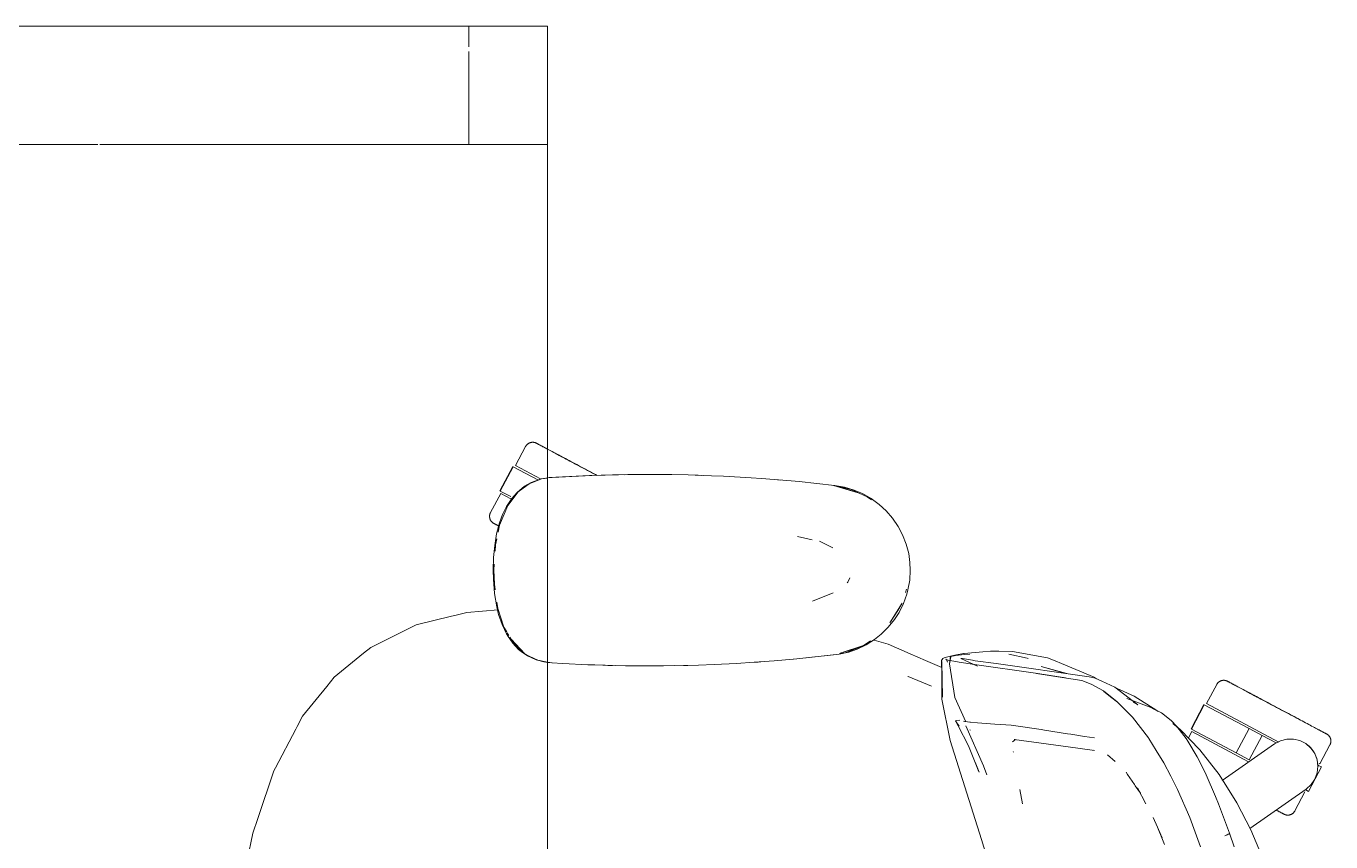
# Model space of a CAD drawing. Header units: millimetres. Extents: x 155927 to 295199, y -4084 to 97293.
# Drawn here: x 207229 to 207890, y 10570 to 10983 of the extents above; entities that cross this region are included whole.
import ezdxf

# ---------------------------------------------------------------- set-up
doc = ezdxf.new("R2010")
doc.units = ezdxf.units.MM
doc.header["$MEASUREMENT"] = 0
doc.layers.add('G-IMPT', color=8, linetype='CONTINUOUS', lineweight=9)
doc.layers.add('I-FURN', color=8, linetype='CONTINUOUS', lineweight=9)

msp = doc.modelspace()

# ---------------------------------------------------------------- linework, layer by layer
at = {"layer": 'G-IMPT'}
for p, q in [((207481.06, 10749.64), (207477.32, 10746.57)), ((207483.47, 10750.93), (207477.84, 10746.76)), ((207484.5, 10751.6), (207481.06, 10749.64)), ((207489.66, 10753.34), (207483.47, 10750.93)), ((207484.5, 10751.6), (207488.14, 10752.99)), ((207489.49, 10753.36), (207488.14, 10752.99)), ((207489.49, 10753.36), (207491.88, 10753.81)), ((207489.66, 10753.34), (207492.83, 10753.82)), ((207493.53, 10754.06), (207491.88, 10753.81)), ((207515.31, 10755.15), (207493.53, 10754.06)), ((207514.1, 10755.11), (207493.53, 10754.06)), ((207493.53, 10754.06), (207495.13, 10754.17)), ((207515.31, 10755.15), (207495.13, 10754.17)), ((207535.5, 10755.61), (207514.1, 10755.11)), ((207525.66, 10755.45), (207514.1, 10755.11)), ((207514.1, 10755.11), (207515.31, 10755.15)), ((207535.5, 10755.61), (207515.31, 10755.15)), ((207525.66, 10755.45), (207544.89, 10755.65)), ((207535.5, 10755.61), (207525.66, 10755.45)), ((207555.68, 10755.57), (207525.66, 10755.45)), ((207533.46, 10755.59), (207531.55, 10755.52)), ((207535.5, 10755.57), (207533.46, 10755.59)), ((207555.68, 10755.57), (207535.5, 10755.61)), ((207555.68, 10755.57), (207544.89, 10755.65)), ((207555.68, 10755.57), (207564.1, 10755.4)), ((207575.86, 10755.01), (207564.1, 10755.4)), ((207569.04, 10755.26), (207567.54, 10755.28)), ((207570.97, 10755.15), (207569.04, 10755.26)), ((207575.86, 10755.01), (207581.88, 10754.76)), ((207596.02, 10753.95), (207581.88, 10754.76)), ((207601.11, 10753.62), (207596.02, 10753.95)), ((207601.11, 10753.62), (207616.17, 10752.37)), ((207609.29, 10752.97), (207610.97, 10752.8)), ((207616.17, 10752.37), (207620.3, 10752.03)), ((207620.3, 10752.03), (207638.22, 10750.12)), ((207637.71, 10750.12), (207650.17, 10746.29)), ((207637.71, 10750.12), (207641.03, 10749.21)), ((207638.22, 10750.12), (207643.27, 10749.23)), ((207646.68, 10748.08), (207638.28, 10749.99)), ((207472, 10739.48), (207474.66, 10743.53)), ((207477.84, 10746.76), (207472.63, 10739.97)), ((207474.66, 10743.53), (207477.32, 10746.57)), ((207650.17, 10746.29), (207641.03, 10749.21)), ((207648.13, 10747.76), (207643.27, 10749.23)), ((207646.68, 10748.08), (207654.74, 10744.34)), ((207652.37, 10745.95), (207648.13, 10747.76)), ((207652.37, 10745.95), (207656.81, 10743.44)), ((207656.85, 10742.75), (207654.74, 10744.34)), ((207660.89, 10740.44), (207656.81, 10743.44)), ((207472, 10739.48), (207470.02, 10735.41)), ((207472.63, 10739.97), (207470.79, 10735.58)), ((207660.89, 10740.44), (207664.33, 10737.28)), ((207667.65, 10733.44), (207664.33, 10737.28)), ((207468.43, 10731.07), (207467, 10725.59)), ((207468.46, 10729.96), (207467.75, 10726.49)), ((207468.43, 10731.07), (207470.02, 10735.41)), ((207468.46, 10729.96), (207470.79, 10735.58)), ((207670.48, 10729.27), (207667.65, 10733.44)), ((207466, 10719.66), (207467, 10725.59)), ((207619.51, 10724.15), (207626.94, 10722.58)), ((207670.48, 10729.27), (207672.67, 10725.11)), ((207672.67, 10725.11), (207674.51, 10720.4)), ((207466, 10719.66), (207465.44, 10713.51)), ((207466.42, 10720), (207466.22, 10716.79)), ((207467.03, 10722.98), (207466.42, 10720)), ((207637.34, 10718.55), (207630.56, 10721.82)), ((207675.77, 10715.53), (207674.51, 10720.4)), ((207465.26, 10707.17), (207465.44, 10713.51)), ((207465.82, 10710.28), (207465.63, 10707.17)), ((207675.77, 10715.53), (207676.42, 10711.02)), ((207676.59, 10707.17), (207676.42, 10711.02)), ((207465.35, 10702.66), (207465.26, 10707.17)), ((207465.86, 10700.01), (207465.63, 10707.17)), ((207645.97, 10703.34), (207644.96, 10701.12)), ((207676.59, 10707.17), (207676.29, 10702.13)), ((207465.35, 10702.66), (207465.92, 10695.35)), ((207465.86, 10700.01), (207466.26, 10697.22)), ((207644.96, 10701.12), (207644.66, 10700.67)), ((207674.15, 10695.83), (207674.67, 10697.52)), ((207675.41, 10697.18), (207674.85, 10695.05)), ((207676.29, 10702.13), (207675.41, 10697.18)), ((207467.04, 10688.59), (207465.92, 10695.35)), ((207467.13, 10691.04), (207467.59, 10687.75)), ((207627.01, 10691.45), (207637.43, 10695.6)), ((207672.49, 10690.38), (207666.17, 10680.43)), ((207672.49, 10690.38), (207670.33, 10686.7)), ((207673.14, 10690.28), (207670.9, 10685.77)), ((207673.14, 10690.28), (207674.85, 10695.05)), ((207426.24, 10679.4), (207444.18, 10683.8)), ((207444.18, 10683.8), (207446.55, 10684.38)), ((207451.84, 10685.68), (207446.55, 10684.38)), ((207467.72, 10687.13), (207451.84, 10685.68)), ((207468.02, 10684.66), (207467.04, 10688.59)), ((207467.59, 10687.75), (207470.62, 10678.35)), ((207468.02, 10684.66), (207469.76, 10679.57)), ((207670.33, 10686.7), (207666.17, 10680.43)), ((207670.9, 10685.77), (207668.63, 10682.22)), ((207421.88, 10677.25), (207410.41, 10671.61)), ((207421.88, 10677.25), (207426.24, 10679.4)), ((207469.76, 10679.57), (207471.96, 10674.94)), ((207470.62, 10678.35), (207472.09, 10675.9)), ((207665.44, 10678.25), (207661.84, 10674.7)), ((207665.44, 10678.25), (207668.63, 10682.22)), ((207403.24, 10668.08), (207410.41, 10671.61)), ((207471.96, 10674.94), (207472.77, 10673.56)), ((207472.37, 10675.43), (207473.23, 10673.99)), ((207475.21, 10670.11), (207472.77, 10673.56)), ((207473.7, 10673.21), (207475.58, 10670.05)), ((207474.39, 10672.14), (207475.67, 10670.67)), ((207474.39, 10672.14), (207481.29, 10664.75)), ((207475.8, 10670.52), (207478.88, 10666.98)), ((207652.88, 10668.95), (207656.46, 10671.38)), ((207654.2, 10669.35), (207658.53, 10672.08)), ((207665.36, 10669.63), (207658.21, 10671.7)), ((207661.84, 10674.7), (207658.53, 10672.08)), ((207399.59, 10665.11), (207384.64, 10652.94)), ((207399.59, 10665.11), (207403.24, 10668.08)), ((207478.08, 10667.06), (207475.21, 10670.11)), ((207475.58, 10670.05), (207481.29, 10664.75)), ((207478.08, 10667.06), (207479.4, 10665.93)), ((207481.29, 10664.75), (207478.88, 10666.98)), ((207482.62, 10663.72), (207479.4, 10665.93)), ((207483.53, 10663.64), (207481.29, 10664.75)), ((207482.62, 10663.72), (207486.95, 10661.74)), ((207483.53, 10663.64), (207487.79, 10661.54)), ((207640.53, 10664.55), (207617.57, 10662.1)), ((207617.57, 10662.1), (207637.71, 10664.22)), ((207640.53, 10664.55), (207619.09, 10662.2)), ((207640.53, 10664.55), (207637.71, 10664.22)), ((207640.53, 10664.55), (207645.49, 10665.71)), ((207640.6, 10664.77), (207643.66, 10665.35)), ((207652.88, 10668.95), (207641.03, 10665.14)), ((207650.17, 10668.05), (207641.03, 10665.14)), ((207643.66, 10665.35), (207651.84, 10668.55)), ((207649.62, 10667.16), (207645.49, 10665.71)), ((207654.2, 10669.35), (207649.62, 10667.16)), ((207652.88, 10668.95), (207650.17, 10668.05)), ((207652.17, 10668.68), (207652.88, 10668.95)), ((207665.36, 10669.63), (207676.49, 10664.78)), ((207676.49, 10664.78), (207684.32, 10661.36)), ((207698.8, 10663.82), (207695.52, 10663.28)), ((207696.5, 10659.68), (207696.89, 10663.63)), ((207699.21, 10664.08), (207696.89, 10663.63)), ((207698.8, 10663.82), (207699.42, 10663.89)), ((207699.21, 10664.08), (207703.46, 10664.89)), ((207704.1, 10664.41), (207699.42, 10663.89)), ((207703.93, 10664.93), (207703.46, 10664.89)), ((207713.26, 10665.73), (207703.93, 10664.93)), ((207704.1, 10664.41), (207706.69, 10664.62)), ((207713.26, 10665.73), (207717.21, 10666.07)), ((207717.21, 10666.07), (207721.38, 10666.07)), ((207728.35, 10666.05), (207721.38, 10666.07)), ((207726.49, 10664.64), (207735.79, 10662.59)), ((207728.35, 10666.05), (207746.05, 10662.81)), ((207490.9, 10660.67), (207486.95, 10661.74)), ((207487.79, 10661.54), (207492.83, 10660.6)), ((207492.83, 10660.43), (207490.9, 10660.67)), ((207492.83, 10660.6), (207495.13, 10660.17)), ((207494.91, 10660.17), (207492.83, 10660.43)), ((207500.57, 10659.89), (207494.91, 10660.17)), ((207500.57, 10659.89), (207513.13, 10659.27)), ((207516.68, 10659.15), (207513.13, 10659.27)), ((207532.35, 10658.77), (207516.68, 10659.15)), ((207520.72, 10659.06), (207523.4, 10658.95)), ((207525.62, 10658.95), (207523.4, 10658.95)), ((207532.35, 10658.77), (207536.86, 10658.72)), ((207536.86, 10658.72), (207551.57, 10658.73)), ((207557.04, 10658.8), (207551.57, 10658.73)), ((207557.04, 10658.8), (207569.35, 10659.09)), ((207563.82, 10658.93), (207561.74, 10658.93)), ((207577.23, 10659.39), (207569.35, 10659.09)), ((207577.23, 10659.39), (207588.54, 10659.93)), ((207597.41, 10660.49), (207588.54, 10659.93)), ((207597.41, 10660.49), (207607.69, 10661.22)), ((207599.45, 10660.62), (207597.55, 10660.53)), ((207599.45, 10660.62), (207600.87, 10660.76)), ((207619.09, 10662.2), (207607.69, 10661.22)), ((207684.32, 10661.36), (207692.49, 10657.79)), ((207692.35, 10661.34), (207692.75, 10661.92)), ((207692.35, 10661.34), (207692.54, 10660.48)), ((207692.97, 10642.78), (207692.38, 10661.22)), ((207692.38, 10661.22), (207692.48, 10660.76)), ((207692.97, 10642.78), (207692.48, 10660.76)), ((207692.53, 10641.89), (207692.48, 10660.76)), ((207692.48, 10660.76), (207692.52, 10660.59)), ((207692.54, 10660.48), (207692.52, 10660.59)), ((207693.12, 10662.41), (207692.75, 10661.92)), ((207693.12, 10662.41), (207693.66, 10662.73)), ((207695.52, 10663.28), (207693.66, 10662.73)), ((207695.01, 10661.69), (207694.51, 10662.08)), ((207695.61, 10661.52), (207694.51, 10662.08)), ((207695.61, 10661.52), (207694.99, 10661.69)), ((207694.99, 10661.69), (207701.26, 10660.59)), ((207695.33, 10661.15), (207695.01, 10661.69)), ((207695.33, 10661.15), (207695.41, 10660.65)), ((207697.13, 10663.22), (207696.44, 10659.64)), ((207699.16, 10642.59), (207696.44, 10659.64)), ((207697.13, 10663.22), (207696.5, 10659.68)), ((207709.11, 10659.47), (207701.26, 10660.59)), ((207710.66, 10658.49), (207702.23, 10662.49)), ((207702.23, 10662.49), (207703.09, 10662.35)), ((207703.09, 10662.35), (207708.11, 10661.52)), ((207708.11, 10661.52), (207709.41, 10661.3)), ((207739.98, 10654.92), (207709.11, 10659.47)), ((207720.07, 10659.86), (207709.41, 10661.3)), ((207720.07, 10659.86), (207767.29, 10653.19)), ((207735.79, 10662.59), (207736.37, 10662.44)), ((207742.87, 10658.31), (207754.76, 10654.96)), ((207742.87, 10658.31), (207755.82, 10654.81)), ((207746.05, 10662.81), (207749.91, 10661.21)), ((207753.27, 10659.82), (207749.91, 10661.21)), ((207769.72, 10653.03), (207753.27, 10659.82)), ((207384.64, 10652.94), (207380.88, 10648.27)), ((207675.26, 10653.35), (207675.53, 10653.25)), ((207687.38, 10648.33), (207675.53, 10653.25)), ((207739.98, 10654.92), (207755.17, 10652.59)), ((207740.59, 10654.82), (207755.75, 10652.53)), ((207740.59, 10654.82), (207755.17, 10652.59)), ((207763.42, 10651.22), (207755.75, 10652.53)), ((207768.21, 10649.47), (207763.42, 10651.22)), ((207767.29, 10653.19), (207770.28, 10652.54)), ((207770.89, 10652.26), (207769.72, 10653.03)), ((207773.65, 10650.97), (207770.28, 10652.54)), ((207780.22, 10647.91), (207773.65, 10650.97)), ((207368.68, 10633.14), (207380.88, 10648.27)), ((207768.21, 10649.47), (207768.63, 10649.26)), ((207774.47, 10645.97), (207768.63, 10649.26)), ((207781.43, 10640.55), (207774.47, 10645.97)), ((207774.69, 10645.64), (207781.64, 10640.25)), ((207774.69, 10645.64), (207778.07, 10643.05)), ((207791.87, 10638.99), (207780.22, 10647.91)), ((207789.98, 10643.28), (207781.35, 10647.26)), ((207696.72, 10620.94), (207692.53, 10641.89)), ((207699.16, 10642.59), (207704.74, 10630.3)), ((207781.64, 10640.25), (207778.07, 10643.05)), ((207781.43, 10640.55), (207789.17, 10632.65)), ((207786.22, 10642.23), (207798.12, 10637.72)), ((207791.87, 10638.99), (207789.53, 10640.33)), ((207801.43, 10636.16), (207789.98, 10643.28)), ((207800.35, 10636.64), (207798.12, 10637.72)), ((207368.68, 10633.14), (207365.97, 10628.01)), ((207699.52, 10630.79), (207699.48, 10630.62)), ((207699.54, 10630.91), (207699.52, 10630.79)), ((207699.52, 10630.79), (207701.36, 10628.08)), ((207699.52, 10630.79), (207700.87, 10628.33)), ((207700.23, 10631.06), (207699.54, 10630.91)), ((207701.76, 10631.23), (207700.23, 10631.06)), ((207703.5, 10630.75), (207704.27, 10630.47)), ((207789.17, 10632.65), (207797.19, 10622.21)), ((207802.79, 10635.47), (207800.35, 10636.64)), ((207801.43, 10636.16), (207802.2, 10635.66)), ((207802.79, 10635.47), (207803.92, 10634.86)), ((207803.92, 10634.86), (207808.79, 10630.99)), ((207811.68, 10627.97), (207808.79, 10630.99)), ((207365.24, 10626.63), (207354.94, 10607.12)), ((207365.24, 10626.63), (207365.97, 10628.01)), ((207706.15, 10618.22), (207700.87, 10628.33)), ((207704.33, 10630.45), (207704.27, 10630.47)), ((207706.79, 10630.17), (207704.33, 10630.45)), ((207713.7, 10608.12), (207704.77, 10628.27)), ((207707.15, 10626.1), (207706.71, 10626.37)), ((207706.79, 10630.17), (207707.16, 10630.12)), ((207710.57, 10629.87), (207707.16, 10630.12)), ((207710.57, 10629.87), (207719.42, 10629.24)), ((207727.66, 10628.62), (207719.42, 10629.24)), ((207727.74, 10628.61), (207727.66, 10628.62)), ((207727.74, 10628.61), (207742.96, 10626.4)), ((207742.96, 10626.4), (207744.51, 10626.15)), ((207744.51, 10626.15), (207756.28, 10624.29)), ((207757.94, 10624.03), (207756.28, 10624.29)), ((207764.78, 10622.96), (207757.94, 10624.03)), ((207809.68, 10629.55), (207813.35, 10626.55)), ((207811.68, 10627.97), (207816.4, 10621.84)), ((207813.35, 10626.55), (207823.31, 10616.25)), ((207712.71, 10570.7), (207696.72, 10620.94)), ((207706.15, 10618.22), (207709.4, 10609.75)), ((207728.4, 10620.23), (207729.96, 10621.47)), ((207729.25, 10621.35), (207729.52, 10621.39)), ((207756.59, 10617.61), (207729.25, 10621.35)), ((207729.75, 10621.44), (207729.52, 10621.39)), ((207756.59, 10617.61), (207769.94, 10615.83)), ((207764.78, 10622.96), (207769.85, 10622.22)), ((207797.19, 10622.21), (207797.36, 10621.96)), ((207801.24, 10615.86), (207797.36, 10621.96)), ((207816.4, 10621.84), (207817.26, 10620.55)), ((207821.99, 10612.55), (207817.26, 10620.55)), ((207728.75, 10615.28), (207728.8, 10614.93)), ((207769.94, 10615.83), (207769.47, 10615.97)), ((207780.44, 10610.33), (207776.53, 10613.67)), ((207801.24, 10615.86), (207805.01, 10609.63)), ((207826.3, 10603.94), (207821.99, 10612.55)), ((207826.52, 10603.5), (207821.99, 10612.55)), ((207821.99, 10612.55), (207822.3, 10611.95)), ((207826.52, 10603.5), (207822.3, 10611.95)), ((207833.12, 10603.65), (207823.31, 10616.25)), ((207345.92, 10581.38), (207354.07, 10605.46)), ((207354.94, 10607.12), (207354.07, 10605.46)), ((207711.42, 10604.85), (207709.39, 10609.96)), ((207709.39, 10609.96), (207711.19, 10605.43)), ((207709.4, 10609.75), (207711.42, 10604.85)), ((207715.44, 10603.53), (207713.7, 10608.12)), ((207786.71, 10603.7), (207785.96, 10604.8)), ((207808.58, 10602.84), (207805.01, 10609.63)), ((207790.21, 10598.56), (207786.71, 10603.7)), ((207790.6, 10597.99), (207790.21, 10598.56)), ((207793.16, 10594.23), (207790.6, 10597.99)), ((207808.58, 10602.84), (207811.97, 10596.11)), ((207826.3, 10603.94), (207826.52, 10603.5)), ((207826.52, 10603.5), (207831.29, 10592.54)), ((207833.12, 10603.65), (207842.09, 10589.36)), ((207733.43, 10588.81), (207732.02, 10596.06)), ((207793.16, 10594.23), (207791.66, 10597)), ((207795.84, 10588.9), (207791.66, 10597)), ((207818.14, 10581.89), (207811.97, 10596.11)), ((207831.29, 10592.54), (207832.77, 10588.86)), ((207832.77, 10588.86), (207838.34, 10573.9)), ((207842.09, 10589.36), (207849.18, 10575.58)), ((207345.92, 10581.38), (207343.4, 10573.94)), ((207799.72, 10581.86), (207801.91, 10577.01)), ((207818.14, 10581.89), (207823.6, 10567.01)), ((207340.53, 10560.12), (207343.4, 10573.94)), ((207801.91, 10577.01), (207804.22, 10571.56)), ((207801.91, 10577.01), (207804.64, 10569.93)), ((207837.08, 10573.11), (207836.02, 10572.69)), ((207836.02, 10572.69), (207836.61, 10572.91)), ((207837.08, 10573.11), (207836.61, 10572.91)), ((207837.08, 10573.11), (207837.9, 10573.5)), ((207837.08, 10573.11), (207837.72, 10573.39)), ((207837.72, 10573.39), (207837.9, 10573.5)), ((207838.31, 10573.76), (207837.9, 10573.5)), ((207837.9, 10573.5), (207838.3, 10573.72)), ((207838.31, 10573.76), (207838.3, 10573.72)), ((207838.34, 10573.9), (207838.31, 10573.76)), ((207838.31, 10573.76), (207838.31, 10573.9)), ((207838.31, 10573.9), (207840.71, 10566.96)), ((207856.7, 10557.61), (207849.18, 10575.58)), ((207712.71, 10570.7), (207721.89, 10540.72)), ((207805.3, 10568.2), (207804.64, 10569.93))]:
    msp.add_line(p, q, dxfattribs=at)
at = {"layer": 'I-FURN'}
for p, q in [((206692.83, 10982.71), (207492.83, 10982.71)), ((207492.83, 10982.71), (206692.83, 10982.71)), ((206692.83, 10982.71), (207492.83, 10982.71)), ((207452.83, 10982.71), (206732.83, 10982.71)), ((207492.83, 10982.71), (207452.83, 10982.71)), ((207452.83, 10972.13), (207452.83, 10982.71)), ((207452.83, 10972.13), (207452.83, 10982.71)), ((207492.83, 10922.71), (207492.83, 10982.71)), ((207492.83, 10982.71), (207492.83, 10922.71)), ((207492.83, 9382.71), (207492.83, 10982.71)), ((207492.83, 10982.71), (207492.83, 9382.71)), ((207452.83, 10922.71), (207452.83, 10969.81)), ((207452.83, 10922.71), (207452.83, 10969.81)), ((206732.83, 10922.71), (207264.98, 10922.71)), ((207264.98, 10922.71), (207057.83, 10922.71)), ((207492.83, 10922.71), (207265.98, 10922.71)), ((207265.98, 10922.71), (207452.83, 10922.71)), ((207452.83, 10922.71), (207492.83, 10922.71)), ((207481.7, 10769.8), (207476.55, 10760.12)), ((207481.7, 10769.8), (207481.78, 10769.94)), ((207481.78, 10769.94), (207481.86, 10770.08)), ((207481.86, 10770.08), (207481.95, 10770.21)), ((207481.95, 10770.21), (207482.04, 10770.35)), ((207482.04, 10770.35), (207482.14, 10770.47)), ((207482.14, 10770.47), (207482.25, 10770.59)), ((207482.25, 10770.59), (207482.36, 10770.71)), ((207482.36, 10770.71), (207482.47, 10770.83)), ((207482.47, 10770.83), (207482.59, 10770.93)), ((207482.59, 10770.93), (207482.71, 10771.04)), ((207482.71, 10771.04), (207482.84, 10771.14)), ((207482.84, 10771.14), (207482.97, 10771.23)), ((207482.97, 10771.23), (207483.11, 10771.32)), ((207483.11, 10771.32), (207483.25, 10771.4)), ((207483.25, 10771.4), (207483.39, 10771.48)), ((207483.39, 10771.48), (207483.53, 10771.55)), ((207483.53, 10771.55), (207483.68, 10771.62)), ((207483.68, 10771.62), (207483.83, 10771.68)), ((207483.83, 10771.68), (207483.98, 10771.73)), ((207483.98, 10771.73), (207484.13, 10771.78)), ((207484.13, 10771.78), (207484.29, 10771.82)), ((207484.29, 10771.82), (207484.45, 10771.86)), ((207484.45, 10771.86), (207484.6, 10771.89)), ((207484.6, 10771.89), (207484.76, 10771.91)), ((207484.76, 10771.91), (207484.92, 10771.93)), ((207484.92, 10771.93), (207485.09, 10771.94)), ((207485.09, 10771.94), (207485.25, 10771.94)), ((207485.25, 10771.94), (207485.41, 10771.94)), ((207485.41, 10771.94), (207485.57, 10771.93)), ((207485.57, 10771.93), (207485.73, 10771.91)), ((207485.73, 10771.91), (207485.89, 10771.89)), ((207485.89, 10771.89), (207486.05, 10771.86)), ((207486.05, 10771.86), (207486.2, 10771.83)), ((207486.2, 10771.83), (207486.36, 10771.79)), ((207486.36, 10771.79), (207486.51, 10771.74)), ((207486.51, 10771.74), (207486.67, 10771.69)), ((207486.67, 10771.69), (207486.82, 10771.63)), ((207486.82, 10771.63), (207486.96, 10771.56)), ((207486.96, 10771.56), (207487.11, 10771.49)), ((207487.11, 10771.49), (207487.15, 10771.47)), ((207487.15, 10771.47), (207487.17, 10771.46)), ((207487.19, 10771.44), (207487.15, 10771.47)), ((207487.15, 10771.47), (207487.15, 10771.47)), ((207487.17, 10771.46), (207487.23, 10771.43)), ((207487.28, 10771.4), (207487.19, 10771.44)), ((207487.23, 10771.43), (207487.33, 10771.37)), ((207487.4, 10771.34), (207487.28, 10771.4)), ((207487.33, 10771.37), (207487.47, 10771.3)), ((207487.56, 10771.25), (207487.4, 10771.34)), ((207487.47, 10771.3), (207487.65, 10771.2)), ((207487.76, 10771.14), (207487.56, 10771.25)), ((207487.65, 10771.2), (207487.87, 10771.09)), ((207488, 10771.01), (207487.76, 10771.14)), ((207487.87, 10771.09), (207488.13, 10770.95)), ((207488.28, 10770.87), (207488, 10771.01)), ((207488.13, 10770.95), (207488.42, 10770.79)), ((207488.6, 10770.7), (207488.28, 10770.87)), ((207488.42, 10770.79), (207488.76, 10770.61)), ((207488.96, 10770.51), (207488.6, 10770.7)), ((207488.76, 10770.61), (207489.13, 10770.41)), ((207489.35, 10770.3), (207488.96, 10770.51)), ((207489.13, 10770.41), (207489.54, 10770.2)), ((207489.78, 10770.07), (207489.35, 10770.3)), ((207489.54, 10770.2), (207489.99, 10769.96)), ((207490.24, 10769.82), (207489.78, 10770.07)), ((207489.99, 10769.96), (207490.47, 10769.7)), ((207490.74, 10769.56), (207490.24, 10769.82)), ((207490.47, 10769.7), (207490.99, 10769.43)), ((207491.28, 10769.27), (207490.74, 10769.56)), ((207490.99, 10769.43), (207491.54, 10769.13)), ((207491.85, 10768.97), (207491.28, 10769.27)), ((207491.54, 10769.13), (207492.12, 10768.82)), ((207492.45, 10768.65), (207491.85, 10768.97)), ((207493.08, 10768.31), (207492.45, 10768.65)), ((207493.75, 10767.96), (207493.08, 10768.31)), ((207494.44, 10767.59), (207493.75, 10767.96)), ((207495.16, 10767.21), (207494.44, 10767.59)), ((207495.91, 10766.81), (207495.16, 10767.21)), ((207496.69, 10766.39), (207495.91, 10766.81)), ((207497.49, 10765.97), (207496.69, 10766.39)), ((207498.32, 10765.53), (207497.49, 10765.97)), ((207497.87, 10765.77), (207498.7, 10765.32)), ((207499.16, 10765.08), (207498.32, 10765.53)), ((207498.7, 10765.32), (207499.56, 10764.87)), ((207500.03, 10764.62), (207499.16, 10765.08)), ((207499.56, 10764.87), (207500.44, 10764.4)), ((207500.92, 10764.15), (207500.03, 10764.62)), ((207500.44, 10764.4), (207501.33, 10763.93)), ((207501.82, 10763.67), (207500.92, 10764.15)), ((207501.33, 10763.93), (207502.25, 10763.44)), ((207502.75, 10763.17), (207501.82, 10763.67)), ((207502.25, 10763.44), (207503.18, 10762.95)), ((207503.68, 10762.68), (207502.75, 10763.17)), ((207503.18, 10762.95), (207504.12, 10762.44)), ((207475.25, 10759.67), (207468.68, 10747.31)), ((207468.85, 10747.22), (207475.42, 10759.58)), ((207475.42, 10759.58), (207487.93, 10752.93)), ((207489.21, 10753.38), (207476.55, 10760.12)), ((207504.64, 10762.17), (207503.68, 10762.68)), ((207504.12, 10762.44), (207505.08, 10761.94)), ((207505.6, 10761.66), (207504.64, 10762.17)), ((207505.08, 10761.94), (207506.05, 10761.42)), ((207506.57, 10761.14), (207505.6, 10761.66)), ((207506.05, 10761.42), (207507.02, 10760.9)), ((207507.56, 10760.62), (207506.57, 10761.14)), ((207507.02, 10760.9), (207508.01, 10760.37)), ((207508.55, 10760.09), (207507.56, 10760.62)), ((207508.01, 10760.37), (207509.01, 10759.85)), ((207509.54, 10759.56), (207508.55, 10760.09)), ((207509.01, 10759.85), (207510.01, 10759.31)), ((207510.55, 10759.03), (207509.54, 10759.56)), ((207510.01, 10759.31), (207511.01, 10758.78)), ((207511.55, 10758.49), (207510.55, 10759.03)), ((207511.01, 10758.78), (207512.01, 10758.25)), ((207512.56, 10757.96), (207511.55, 10758.49)), ((207512.01, 10758.25), (207513.02, 10757.71)), ((207513.56, 10757.42), (207512.56, 10757.96)), ((207513.02, 10757.71), (207514.02, 10757.18)), ((207514.56, 10756.89), (207513.56, 10757.42)), ((207514.02, 10757.18), (207515.02, 10756.65)), ((207515.56, 10756.36), (207514.56, 10756.89)), ((207515.02, 10756.65), (207516.02, 10756.12)), ((207516.56, 10755.83), (207515.56, 10756.36)), ((207516.02, 10756.12), (207517.01, 10755.59)), ((207517.54, 10755.31), (207516.56, 10755.83)), ((207517.01, 10755.59), (207518, 10755.07)), ((207469.04, 10745.99), (207463.89, 10736.3)), ((207474.14, 10744.41), (207468.85, 10747.22)), ((207474.23, 10743.23), (207469.04, 10745.99)), ((207463.86, 10736.27), (207463.89, 10736.3)), ((207463.41, 10734.4), (207463.42, 10734.56)), ((207463.42, 10734.24), (207463.41, 10734.4)), ((207463.42, 10734.56), (207463.43, 10734.73)), ((207463.43, 10734.08), (207463.42, 10734.24)), ((207463.43, 10734.73), (207463.44, 10734.89)), ((207463.44, 10733.92), (207463.43, 10734.08)), ((207463.44, 10734.89), (207463.46, 10735.05)), ((207463.47, 10733.76), (207463.44, 10733.92)), ((207463.46, 10735.05), (207463.49, 10735.2)), ((207463.5, 10733.6), (207463.47, 10733.76)), ((207463.49, 10735.2), (207463.53, 10735.36)), ((207463.53, 10733.45), (207463.5, 10733.6)), ((207463.53, 10735.36), (207463.57, 10735.52)), ((207463.57, 10733.29), (207463.53, 10733.45)), ((207463.57, 10735.52), (207463.62, 10735.67)), ((207463.62, 10733.14), (207463.57, 10733.29)), ((207463.62, 10735.67), (207463.67, 10735.82)), ((207463.67, 10732.98), (207463.62, 10733.14)), ((207463.67, 10735.82), (207463.73, 10735.97)), ((207463.73, 10732.83), (207463.67, 10732.98)), ((207463.73, 10735.97), (207463.79, 10736.12)), ((207463.8, 10732.69), (207463.73, 10732.83)), ((207463.79, 10736.12), (207463.86, 10736.27)), ((207463.87, 10732.54), (207463.8, 10732.69)), ((207463.95, 10732.4), (207463.87, 10732.54)), ((207464.03, 10732.26), (207463.95, 10732.4)), ((207464.12, 10732.13), (207464.03, 10732.26)), ((207464.22, 10732), (207464.12, 10732.13)), ((207464.32, 10731.87), (207464.22, 10732)), ((207464.42, 10731.75), (207464.32, 10731.87)), ((207464.53, 10731.63), (207464.42, 10731.75)), ((207464.64, 10731.51), (207464.53, 10731.63)), ((207464.76, 10731.4), (207464.64, 10731.51)), ((207464.88, 10731.3), (207464.76, 10731.4)), ((207465.01, 10731.2), (207464.88, 10731.3)), ((207465.14, 10731.11), (207465.01, 10731.2)), ((207465.27, 10731.02), (207465.14, 10731.11)), ((207465.41, 10730.93), (207465.27, 10731.02)), ((207465.55, 10730.85), (207465.41, 10730.93)), ((207465.56, 10730.85), (207465.55, 10730.85)), ((207465.55, 10730.85), (207465.57, 10730.84)), ((207465.6, 10730.83), (207465.56, 10730.85)), ((207465.57, 10730.84), (207465.63, 10730.81)), ((207465.68, 10730.78), (207465.6, 10730.83)), ((207465.63, 10730.81), (207465.73, 10730.76)), ((207465.8, 10730.72), (207465.68, 10730.78)), ((207465.73, 10730.76), (207465.87, 10730.68)), ((207465.96, 10730.63), (207465.8, 10730.72)), ((207465.87, 10730.68), (207466.05, 10730.59)), ((207466.17, 10730.53), (207465.96, 10730.63)), ((207466.05, 10730.59), (207466.27, 10730.47)), ((207466.41, 10730.4), (207466.17, 10730.53)), ((207466.27, 10730.47), (207466.53, 10730.33)), ((207466.69, 10730.25), (207466.41, 10730.4)), ((207466.53, 10730.33), (207466.83, 10730.17)), ((207467, 10730.08), (207466.69, 10730.25)), ((207466.83, 10730.17), (207467.16, 10730)), ((207467.36, 10729.89), (207467, 10730.08)), ((207467.16, 10730), (207467.54, 10729.8)), ((207467.75, 10729.68), (207467.36, 10729.89)), ((207467.54, 10729.8), (207467.95, 10729.58)), ((207468.18, 10729.45), (207467.75, 10729.68)), ((207832.6, 10650.27), (207832.72, 10650.38)), ((207832.72, 10650.38), (207832.84, 10650.48)), ((207832.84, 10650.48), (207832.97, 10650.58)), ((207832.97, 10650.58), (207833.1, 10650.67)), ((207833.1, 10650.67), (207833.24, 10650.76)), ((207833.24, 10650.76), (207833.38, 10650.84)), ((207833.38, 10650.84), (207833.52, 10650.92)), ((207833.52, 10650.92), (207833.66, 10650.99)), ((207833.66, 10650.99), (207833.81, 10651.06)), ((207833.81, 10651.06), (207833.96, 10651.12)), ((207833.96, 10651.12), (207834.11, 10651.17)), ((207834.11, 10651.17), (207834.26, 10651.22)), ((207834.26, 10651.22), (207834.42, 10651.26)), ((207834.42, 10651.26), (207834.58, 10651.3)), ((207834.58, 10651.3), (207834.73, 10651.33)), ((207834.73, 10651.33), (207834.89, 10651.35)), ((207834.89, 10651.35), (207835.05, 10651.37)), ((207835.05, 10651.37), (207835.22, 10651.38)), ((207835.22, 10651.38), (207835.38, 10651.38)), ((207835.38, 10651.38), (207835.54, 10651.38)), ((207835.54, 10651.38), (207835.7, 10651.37)), ((207835.7, 10651.37), (207835.86, 10651.35)), ((207835.86, 10651.35), (207836.02, 10651.33)), ((207836.02, 10651.33), (207836.18, 10651.3)), ((207836.18, 10651.3), (207836.33, 10651.27)), ((207836.33, 10651.27), (207836.49, 10651.23)), ((207836.49, 10651.23), (207836.64, 10651.18)), ((207836.64, 10651.18), (207836.8, 10651.13)), ((207836.8, 10651.13), (207836.95, 10651.07)), ((207836.95, 10651.07), (207837.09, 10651)), ((207837.09, 10651), (207837.24, 10650.93)), ((207837.24, 10650.93), (207837.28, 10650.91)), ((207837.28, 10650.91), (207837.3, 10650.9)), ((207837.32, 10650.88), (207837.28, 10650.91)), ((207837.28, 10650.91), (207837.28, 10650.91)), ((207837.3, 10650.9), (207837.36, 10650.87)), ((207837.41, 10650.84), (207837.32, 10650.88)), ((207837.36, 10650.87), (207837.46, 10650.81)), ((207837.53, 10650.78), (207837.41, 10650.84)), ((207837.46, 10650.81), (207837.6, 10650.74)), ((207837.69, 10650.69), (207837.53, 10650.78)), ((207837.6, 10650.74), (207837.78, 10650.64)), ((207837.89, 10650.58), (207837.69, 10650.69)), ((207837.78, 10650.64), (207838, 10650.53)), ((207838.13, 10650.45), (207837.89, 10650.58)), ((207838, 10650.53), (207838.26, 10650.39)), ((207838.41, 10650.31), (207838.13, 10650.45)), ((207838.26, 10650.39), (207838.55, 10650.23)), ((207831.83, 10649.24), (207826.68, 10639.56)), ((207831.83, 10649.24), (207831.91, 10649.38)), ((207831.91, 10649.38), (207831.99, 10649.52)), ((207831.99, 10649.52), (207832.08, 10649.66)), ((207832.08, 10649.66), (207832.17, 10649.79)), ((207832.17, 10649.79), (207832.27, 10649.91)), ((207832.27, 10649.91), (207832.38, 10650.03)), ((207832.38, 10650.03), (207832.49, 10650.15)), ((207832.49, 10650.15), (207832.6, 10650.27)), ((207838.73, 10650.14), (207838.41, 10650.31)), ((207838.55, 10650.23), (207838.89, 10650.05)), ((207839.09, 10649.95), (207838.73, 10650.14)), ((207838.89, 10650.05), (207839.26, 10649.85)), ((207839.48, 10649.74), (207839.09, 10649.95)), ((207839.26, 10649.85), (207839.67, 10649.64)), ((207839.91, 10649.51), (207839.48, 10649.74)), ((207839.67, 10649.64), (207840.12, 10649.4)), ((207840.37, 10649.26), (207839.91, 10649.51)), ((207840.12, 10649.4), (207840.6, 10649.14)), ((207840.87, 10649), (207840.37, 10649.26)), ((207840.6, 10649.14), (207841.12, 10648.87)), ((207841.41, 10648.71), (207840.87, 10649)), ((207841.12, 10648.87), (207841.67, 10648.57)), ((207841.98, 10648.41), (207841.41, 10648.71)), ((207841.67, 10648.57), (207842.25, 10648.26)), ((207842.58, 10648.09), (207841.98, 10648.41)), ((207843.21, 10647.75), (207842.58, 10648.09)), ((207843.88, 10647.4), (207843.21, 10647.75)), ((207844.57, 10647.03), (207843.88, 10647.4)), ((207845.29, 10646.65), (207844.57, 10647.03)), ((207846.04, 10646.25), (207845.29, 10646.65)), ((207846.82, 10645.84), (207846.04, 10646.25)), ((207847.62, 10645.41), (207846.82, 10645.84)), ((207848.45, 10644.97), (207847.62, 10645.41)), ((207848, 10645.21), (207848.83, 10644.77)), ((207849.29, 10644.52), (207848.45, 10644.97)), ((207848.83, 10644.77), (207849.69, 10644.31)), ((207850.16, 10644.06), (207849.29, 10644.52)), ((207849.69, 10644.31), (207850.57, 10643.84)), ((207851.05, 10643.59), (207850.16, 10644.06)), ((207850.57, 10643.84), (207851.46, 10643.37)), ((207825.38, 10639.11), (207818.81, 10626.75)), ((207818.98, 10626.66), (207825.55, 10639.02)), ((207825.55, 10639.02), (207848.26, 10626.95)), ((207863.28, 10620.09), (207826.68, 10639.56)), ((207851.95, 10643.11), (207851.05, 10643.59)), ((207851.46, 10643.37), (207852.38, 10642.88)), ((207852.88, 10642.62), (207851.95, 10643.11)), ((207852.38, 10642.88), (207853.31, 10642.39)), ((207853.81, 10642.12), (207852.88, 10642.62)), ((207853.31, 10642.39), (207854.25, 10641.88)), ((207854.77, 10641.61), (207853.81, 10642.12)), ((207854.25, 10641.88), (207855.21, 10641.38)), ((207855.73, 10641.1), (207854.77, 10641.61)), ((207855.21, 10641.38), (207856.18, 10640.86)), ((207856.7, 10640.58), (207855.73, 10641.1)), ((207856.18, 10640.86), (207857.15, 10640.34)), ((207857.69, 10640.06), (207856.7, 10640.58)), ((207857.15, 10640.34), (207858.14, 10639.82)), ((207858.68, 10639.53), (207857.69, 10640.06)), ((207858.14, 10639.82), (207859.14, 10639.29)), ((207859.67, 10639), (207858.68, 10639.53)), ((207859.14, 10639.29), (207860.14, 10638.76)), ((207860.68, 10638.47), (207859.67, 10639)), ((207860.14, 10638.76), (207861.14, 10638.22)), ((207861.68, 10637.93), (207860.68, 10638.47)), ((207861.14, 10638.22), (207862.14, 10637.69)), ((207862.69, 10637.4), (207861.68, 10637.93)), ((207862.14, 10637.69), (207863.15, 10637.15)), ((207863.69, 10636.87), (207862.69, 10637.4)), ((207863.15, 10637.15), (207864.15, 10636.62)), ((207864.69, 10636.33), (207863.69, 10636.87)), ((207864.15, 10636.62), (207865.15, 10636.09)), ((207865.69, 10635.8), (207864.69, 10636.33)), ((207865.15, 10636.09), (207866.15, 10635.56)), ((207866.69, 10635.27), (207865.69, 10635.8)), ((207866.15, 10635.56), (207867.14, 10635.03)), ((207867.67, 10634.75), (207866.69, 10635.27)), ((207867.14, 10635.03), (207868.13, 10634.51)), ((207868.65, 10634.23), (207867.67, 10634.75)), ((207868.13, 10634.51), (207869.1, 10633.99)), ((207869.62, 10633.71), (207868.65, 10634.23)), ((207869.1, 10633.99), (207870.06, 10633.48)), ((207870.58, 10633.2), (207869.62, 10633.71)), ((207870.06, 10633.48), (207871.02, 10632.97)), ((207871.52, 10632.7), (207870.58, 10633.2)), ((207871.02, 10632.97), (207871.95, 10632.47)), ((207872.45, 10632.21), (207871.52, 10632.7)), ((207871.95, 10632.47), (207872.88, 10631.98)), ((207873.37, 10631.72), (207872.45, 10632.21)), ((207872.88, 10631.98), (207873.78, 10631.5)), ((207874.26, 10631.24), (207873.37, 10631.72)), ((207875.14, 10630.78), (207874.26, 10631.24)), ((207876, 10630.32), (207875.14, 10630.78)), ((207819.17, 10625.43), (207817.49, 10622.27)), ((207841.69, 10614.59), (207818.98, 10626.66)), ((207847.86, 10610.17), (207819.17, 10625.43)), ((207841.69, 10614.59), (207848.26, 10626.95)), ((207848.26, 10626.95), (207854.9, 10623.42)), ((207876.83, 10629.88), (207876, 10630.32)), ((207877.64, 10629.45), (207876.83, 10629.88)), ((207878.43, 10629.03), (207877.64, 10629.45)), ((207879.19, 10628.62), (207878.43, 10629.03)), ((207879.93, 10628.23), (207879.19, 10628.62)), ((207880.63, 10627.86), (207879.93, 10628.23)), ((207881.31, 10627.5), (207880.63, 10627.86)), ((207881.96, 10627.15), (207881.31, 10627.5)), ((207882.58, 10626.82), (207881.96, 10627.15)), ((207883.16, 10626.51), (207882.58, 10626.82)), ((207882.85, 10626.68), (207883.42, 10626.38)), ((207883.71, 10626.22), (207883.16, 10626.51)), ((207883.42, 10626.38), (207883.95, 10626.09)), ((207884.23, 10625.94), (207883.71, 10626.22)), ((207883.95, 10626.09), (207884.46, 10625.82)), ((207884.71, 10625.69), (207884.23, 10625.94)), ((207884.46, 10625.82), (207884.92, 10625.58)), ((207885.16, 10625.45), (207884.71, 10625.69)), ((207884.92, 10625.58), (207885.35, 10625.35)), ((207885.57, 10625.23), (207885.16, 10625.45)), ((207885.35, 10625.35), (207885.74, 10625.14)), ((207885.94, 10625.03), (207885.57, 10625.23)), ((207885.74, 10625.14), (207886.1, 10624.95)), ((207886.28, 10624.86), (207885.94, 10625.03)), ((207886.1, 10624.95), (207886.42, 10624.78)), ((207886.57, 10624.7), (207886.28, 10624.86)), ((207886.42, 10624.78), (207886.7, 10624.63)), ((207886.83, 10624.56), (207886.57, 10624.7)), ((207886.7, 10624.63), (207886.94, 10624.5)), ((207887.05, 10624.44), (207886.83, 10624.56)), ((207886.94, 10624.5), (207887.14, 10624.4)), ((207887.23, 10624.35), (207887.05, 10624.44)), ((207887.14, 10624.4), (207887.3, 10624.31)), ((207887.37, 10624.27), (207887.23, 10624.35)), ((207887.3, 10624.31), (207887.42, 10624.25)), ((207887.47, 10624.22), (207887.37, 10624.27)), ((207887.42, 10624.25), (207887.5, 10624.2)), ((207887.53, 10624.19), (207887.47, 10624.22)), ((207887.5, 10624.2), (207887.55, 10624.18)), ((207887.55, 10624.18), (207887.53, 10624.19)), ((207887.55, 10624.18), (207887.69, 10624.1)), ((207887.55, 10624.18), (207887.55, 10624.18)), ((207887.69, 10624.1), (207887.83, 10624.02)), ((207887.83, 10624.02), (207887.96, 10623.93)), ((207887.96, 10623.93), (207888.09, 10623.83)), ((207834.67, 10600.69), (207861.1, 10619.2)), ((207848.33, 10611.06), (207854.9, 10623.42)), ((207854.9, 10623.42), (207861.96, 10619.66)), ((207861.1, 10619.2), (207864.07, 10620.79)), ((207864.07, 10620.79), (207867.34, 10621.62)), ((207867.34, 10621.62), (207870.72, 10621.64)), ((207870.72, 10621.64), (207874, 10620.86)), ((207874, 10620.86), (207876.99, 10619.31)), ((207876.99, 10619.31), (207879.53, 10617.09)), ((207878.7, 10617.95), (207877.28, 10619.1)), ((207880.99, 10615.17), (207878.7, 10617.95)), ((207884.07, 10609.04), (207889.22, 10618.73)), ((207888.09, 10623.83), (207888.22, 10623.73)), ((207888.22, 10623.73), (207888.34, 10623.63)), ((207888.34, 10623.63), (207888.46, 10623.52)), ((207888.46, 10623.52), (207888.58, 10623.4)), ((207888.58, 10623.4), (207888.68, 10623.28)), ((207888.68, 10623.28), (207888.79, 10623.16)), ((207888.79, 10623.16), (207888.89, 10623.03)), ((207888.89, 10623.03), (207888.98, 10622.9)), ((207888.98, 10622.9), (207889.07, 10622.77)), ((207889.07, 10622.77), (207889.15, 10622.63)), ((207889.15, 10622.63), (207889.23, 10622.49)), ((207889.24, 10618.77), (207889.22, 10618.73)), ((207889.23, 10622.49), (207889.3, 10622.34)), ((207889.31, 10618.91), (207889.24, 10618.77)), ((207889.3, 10622.34), (207889.37, 10622.2)), ((207889.38, 10619.06), (207889.31, 10618.91)), ((207889.37, 10622.2), (207889.43, 10622.05)), ((207889.43, 10619.21), (207889.38, 10619.06)), ((207889.43, 10622.05), (207889.48, 10621.9)), ((207889.49, 10619.36), (207889.43, 10619.21)), ((207889.48, 10621.9), (207889.53, 10621.74)), ((207889.54, 10619.51), (207889.49, 10619.36)), ((207889.53, 10621.74), (207889.57, 10621.59)), ((207889.58, 10619.67), (207889.54, 10619.51)), ((207889.57, 10621.59), (207889.61, 10621.43)), ((207889.61, 10619.83), (207889.58, 10619.67)), ((207889.61, 10621.43), (207889.64, 10621.27)), ((207889.64, 10619.99), (207889.61, 10619.83)), ((207889.64, 10621.27), (207889.66, 10621.11)), ((207889.66, 10620.15), (207889.64, 10619.99)), ((207889.66, 10621.11), (207889.68, 10620.95)), ((207889.68, 10620.31), (207889.66, 10620.15)), ((207889.68, 10620.95), (207889.69, 10620.79)), ((207889.69, 10620.47), (207889.68, 10620.31)), ((207889.69, 10620.79), (207889.69, 10620.63)), ((207889.69, 10620.63), (207889.69, 10620.47)), ((207848.33, 10611.06), (207841.69, 10614.59)), ((207879.53, 10617.09), (207881.47, 10614.32)), ((207881.47, 10614.32), (207882.69, 10611.18)), ((207882.69, 10611.18), (207883.11, 10607.83)), ((207878.31, 10595.12), (207884.88, 10607.48)), ((207882.73, 10604.48), (207881.56, 10601.32)), ((207883.11, 10607.83), (207882.73, 10604.48)), ((207883.48, 10608.22), (207883.08, 10607.46)), ((207883.57, 10608.17), (207883.48, 10608.22)), ((207883.48, 10608.22), (207884.88, 10607.48)), ((207884.07, 10609.04), (207883.69, 10609.24)), ((207879.66, 10598.53), (207877.15, 10596.28)), ((207881.56, 10601.32), (207879.66, 10598.53)), ((207877.15, 10596.28), (207848.56, 10576.26)), ((207871.41, 10585.23), (207876.56, 10594.91)), ((207878.31, 10595.12), (207876.91, 10595.86)), ((207876.91, 10595.86), (207877, 10595.81)), ((207861.82, 10585.76), (207862.36, 10585.48)), ((207862.63, 10585.33), (207862.12, 10585.6)), ((207862.36, 10585.48), (207862.86, 10585.21)), ((207863.12, 10585.07), (207862.63, 10585.33)), ((207862.86, 10585.21), (207863.33, 10584.96)), ((207863.56, 10584.84), (207863.12, 10585.07)), ((207863.33, 10584.96), (207863.76, 10584.73)), ((207863.97, 10584.62), (207863.56, 10584.84)), ((207863.76, 10584.73), (207864.15, 10584.52)), ((207864.34, 10584.42), (207863.97, 10584.62)), ((207864.15, 10584.52), (207864.5, 10584.33)), ((207864.68, 10584.24), (207864.34, 10584.42)), ((207864.5, 10584.33), (207864.82, 10584.17)), ((207864.98, 10584.08), (207864.68, 10584.24)), ((207870.75, 10584.32), (207870.63, 10584.21)), ((207870.85, 10584.44), (207870.75, 10584.32)), ((207870.96, 10584.56), (207870.85, 10584.44)), ((207871.06, 10584.69), (207870.96, 10584.56)), ((207871.15, 10584.82), (207871.06, 10584.69)), ((207871.24, 10584.95), (207871.15, 10584.82)), ((207871.33, 10585.09), (207871.24, 10584.95)), ((207871.41, 10585.23), (207871.33, 10585.09)), ((207864.82, 10584.17), (207865.1, 10584.02)), ((207865.24, 10583.95), (207864.98, 10584.08)), ((207865.1, 10584.02), (207865.34, 10583.89)), ((207865.46, 10583.83), (207865.24, 10583.95)), ((207865.34, 10583.89), (207865.54, 10583.78)), ((207865.64, 10583.73), (207865.46, 10583.83)), ((207865.54, 10583.78), (207865.7, 10583.7)), ((207865.78, 10583.66), (207865.64, 10583.73)), ((207865.7, 10583.7), (207865.83, 10583.63)), ((207865.88, 10583.61), (207865.78, 10583.66)), ((207865.83, 10583.63), (207865.91, 10583.59)), ((207865.94, 10583.57), (207865.88, 10583.61)), ((207865.91, 10583.59), (207865.95, 10583.57)), ((207865.96, 10583.56), (207865.94, 10583.57)), ((207865.95, 10583.57), (207865.96, 10583.56)), ((207865.99, 10583.54), (207865.96, 10583.56)), ((207866.14, 10583.47), (207865.99, 10583.54)), ((207866.29, 10583.41), (207866.14, 10583.47)), ((207866.44, 10583.35), (207866.29, 10583.41)), ((207866.59, 10583.29), (207866.44, 10583.35)), ((207866.74, 10583.25), (207866.59, 10583.29)), ((207866.9, 10583.2), (207866.74, 10583.25)), ((207867.06, 10583.17), (207866.9, 10583.2)), ((207867.21, 10583.14), (207867.06, 10583.17)), ((207867.37, 10583.12), (207867.21, 10583.14)), ((207867.53, 10583.1), (207867.37, 10583.12)), ((207867.7, 10583.09), (207867.53, 10583.1)), ((207867.86, 10583.09), (207867.7, 10583.09)), ((207868.02, 10583.09), (207867.86, 10583.09)), ((207868.18, 10583.1), (207868.02, 10583.09)), ((207868.34, 10583.12), (207868.18, 10583.1)), ((207868.5, 10583.14), (207868.34, 10583.12)), ((207868.66, 10583.17), (207868.5, 10583.14)), ((207868.81, 10583.21), (207868.66, 10583.17)), ((207868.97, 10583.25), (207868.81, 10583.21)), ((207869.12, 10583.3), (207868.97, 10583.25)), ((207869.28, 10583.35), (207869.12, 10583.3)), ((207869.43, 10583.41), (207869.28, 10583.35)), ((207869.57, 10583.48), (207869.43, 10583.41)), ((207869.72, 10583.55), (207869.57, 10583.48)), ((207869.86, 10583.63), (207869.72, 10583.55)), ((207870, 10583.71), (207869.86, 10583.63)), ((207870.13, 10583.8), (207870, 10583.71)), ((207870.26, 10583.89), (207870.13, 10583.8)), ((207870.39, 10583.99), (207870.26, 10583.89)), ((207870.51, 10584.1), (207870.39, 10583.99)), ((207870.63, 10584.21), (207870.51, 10584.1))]:
    msp.add_line(p, q, dxfattribs=at)
for points in [[(207879.05, 10617.61), (207879.45, 10617.21), (207879.81, 10616.79), (207880.15, 10616.37)], [(207883.01, 10609.28), (207883.05, 10608.9), (207883.09, 10608.23), (207883.09, 10607.7), (207883.08, 10607.46)]]:
    msp.add_open_spline(points, degree=3, dxfattribs=at)
msp.add_open_spline([(207881.75, 10613.77), (207881.83, 10613.61), (207882.12, 10612.97), (207882.34, 10612.35), (207882.49, 10611.88)], degree=3, knots=[-0.5319761, -0.5319761, -0.5319761, -0.5319761, -0.5, -0.4, -0.4, -0.4, -0.4], dxfattribs=at)

doc.saveas('drawing.dxf')
